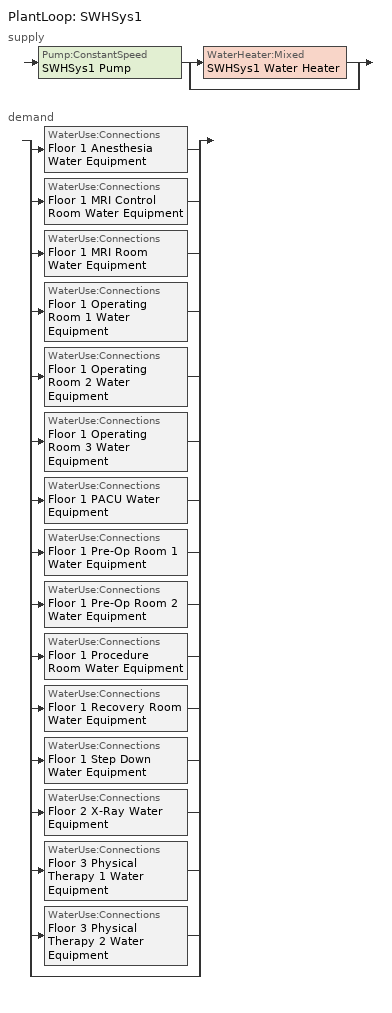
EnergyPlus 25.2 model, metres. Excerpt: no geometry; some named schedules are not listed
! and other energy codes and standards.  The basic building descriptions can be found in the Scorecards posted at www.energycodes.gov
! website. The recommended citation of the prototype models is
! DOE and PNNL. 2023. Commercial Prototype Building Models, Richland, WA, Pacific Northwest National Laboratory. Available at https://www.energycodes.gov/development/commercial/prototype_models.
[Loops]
PlantLoop 'SWHSys1'
 supply: Pump:ConstantSpeed 'SWHSys1 Pump' > split
  | WaterHeater:Mixed 'SWHSys1 Water Heater'
  | bypass
 demand: split
  | WaterUse:Connections 'Floor 1 Anesthesia Water Equipment'
  | WaterUse:Connections 'Floor 1 MRI Control Room Water Equipment'
  | WaterUse:Connections 'Floor 1 MRI Room Water Equipment'
  | WaterUse:Connections 'Floor 1 Operating Room 1 Water Equipment'
  | WaterUse:Connections 'Floor 1 Operating Room 2 Water Equipment'
  | WaterUse:Connections 'Floor 1 Operating Room 3 Water Equipment'
  | WaterUse:Connections 'Floor 1 PACU Water Equipment'
  | WaterUse:Connections 'Floor 1 Pre-Op Room 1 Water Equipment'
  | WaterUse:Connections 'Floor 1 Pre-Op Room 2 Water Equipment'
  | WaterUse:Connections 'Floor 1 Procedure Room Water Equipment'
  | WaterUse:Connections 'Floor 1 Recovery Room Water Equipment'
  | WaterUse:Connections 'Floor 1 Step Down Water Equipment'
  | WaterUse:Connections 'Floor 2 X-Ray Water Equipment'
  | WaterUse:Connections 'Floor 3 Physical Therapy 1 Water Equipment'
  | WaterUse:Connections 'Floor 3 Physical Therapy 2 Water Equipment'
  | bypass
[WaterHeater:Mixed]
SWHSys1 Water Heater: Tank Volume {m3}=0.757082; Setpoint Temperature Schedule=SWHSys1 Water Heater Setpoint Temperature Schedule Name; Deadband Temperature Difference {deltaC}=2; Maximum Temperature Limit {C}=82.2222; Heater Control Type=Cycle; Heater Maximum Capacity {W}=58614.2; Heater Fuel Type=NATURALGAS; Heater Thermal Efficiency=0.95; Off Cycle Parasitic Fuel Consumption Rate {W}=5505.64; Off Cycle Parasitic Fuel Type=NATURALGAS; Off Cycle Parasitic Heat Fraction to Tank=0; On Cycle Parasitic Fuel Consumption Rate {W}=5505.64; On Cycle Parasitic Fuel Type=NATURALGAS; Ambient Temperature Indicator=zone; Ambient Temperature Zone=Floor 3 Mechanical; Off Cycle Loss Coefficient to Ambient Temperature {W/K}=9.64329; On Cycle Loss Coefficient to Ambient Temperature {W/K}=9.64329; Use Side Effectiveness=1; Source Side Effectiveness=1; Use Side Design Flow Rate {m3/s}=AUTOSIZE; Source Side Design Flow Rate {m3/s}=AUTOSIZE; Indirect Water Heating Recovery Time {hr}=1.5
[Sizing:Plant]
SWHSys1: Loop Type=Heating; Design Loop Exit Temperature {C}=60; Loop Design Temperature Difference {deltaC}=5
[PlantLoop]
SWHSys1: Fluid Type=WATER; Plant Equipment Operation Scheme=SWHSys1 Loop Operation Scheme List; Maximum Loop Temperature {C}=60; Minimum Loop Temperature {C}=10; Maximum Loop Flow Rate {m3/s}=AUTOSIZE; Minimum Loop Flow Rate {m3/s}=0; Plant Loop Volume {m3}=AUTOSIZE; Load Distribution Scheme=Optimal
[Pump:ConstantSpeed]
SWHSys1 Pump: Design Flow Rate {m3/s}=autosize; Design Pump Head {Pa}=29891; Design Power Consumption {W}=AUTOSIZE; Motor Efficiency=0.3; Fraction of Motor Inefficiencies to Fluid Stream=0; Pump Control Type=Intermittent
[PlantEquipmentList]
SWHSys1 Equipment List: SWHSys1 Water Heater
[PlantEquipmentOperation:HeatingLoad]
SWHSys1 Operation Scheme: Load Range 1 Lower Limit {W}=0; Load Range 1 Upper Limit {W}=1000000000000000; Range 1 Equipment List=SWHSys1 Equipment List
[PlantEquipmentOperationSchemes]
SWHSys1 Loop Operation Scheme List: Control Scheme 1=SWHSys1 Operation Scheme; Control Scheme 1 Schedule=PlantOnSched
[SetpointManager:Scheduled]
SWHSys1 Loop Setpoint Manager: Control Variable=Temperature; Schedule=SWHSys1-Loop-Temp-Schedule; Setpoint Node or NodeList=SWHSys1 Supply Outlet Node
[WaterUse:Equipment] Flow Rate Fraction Schedule=BLDG_SWH_SCH
Name | Peak Flow Rate {m3/s} | Target Temperature Schedule | Hot Water Supply Temperature Schedule | Zone | Sensible Fraction Schedule | Latent Fraction Schedule
Floor 1 Anesthesia Water Equipment | 2.11111e-06 | Floor 1 Anesthesia Water Equipment Temp Sched | Floor 1 Anesthesia Water Equipment Hot Supply Temp Sched | Floor 1 Anesthesia | Floor 1 Anesthesia Water Equipment Sensible fract sched | Floor 1 Anesthesia Water Equipment Latent fract sched
Floor 1 MRI Control Room Water Equipment | 2.11111e-06 | Floor 1 MRI Control Room Water Equipment Temp Sched | Floor 1 MRI Control Room Water Equipment Hot Supply Temp Sched | Floor 1 MRI Control Room | Floor 1 MRI Control Room Water Equipment Sensible fract sched | Floor 1 MRI Control Room Water Equipment Latent fract sched
Floor 1 MRI Room Water Equipment | 2.11111e-06 | Floor 1 MRI Room Water Equipment Temp Sched | Floor 1 MRI Room Water Equipment Hot Supply Temp Sched | Floor 1 MRI Room | Floor 1 MRI Room Water Equipment Sensible fract sched | Floor 1 MRI Room Water Equipment Latent fract sched
Floor 1 Operating Room 1 Water Equipment | 1.26111e-05 | Floor 1 Operating Room 1 Water Equipment Temp Sched | Floor 1 Operating Room 1 Water Equipment Hot Supply Temp Sched | Floor 1 Operating Room 1 | Floor 1 Operating Room 1 Water Equipment Sensible fract sched | Floor 1 Operating Room 1 Water Equipment Latent fract sched
Floor 1 Operating Room 2 Water Equipment | 1.26111e-05 | Floor 1 Operating Room 2 Water Equipment Temp Sched | Floor 1 Operating Room 2 Water Equipment Hot Supply Temp Sched | Floor 1 Operating Room 2 | Floor 1 Operating Room 2 Water Equipment Sensible fract sched | Floor 1 Operating Room 2 Water Equipment Latent fract sched
Floor 1 Operating Room 3 Water Equipment | 1.26111e-05 | Floor 1 Operating Room 3 Water Equipment Temp Sched | Floor 1 Operating Room 3 Water Equipment Hot Supply Temp Sched | Floor 1 Operating Room 3 | Floor 1 Operating Room 3 Water Equipment Sensible fract sched | Floor 1 Operating Room 3 Water Equipment Latent fract sched
Floor 1 PACU Water Equipment | 2.11111e-06 | Floor 1 PACU Water Equipment Temp Sched | Floor 1 PACU Water Equipment Hot Supply Temp Sched | Floor 1 PACU | Floor 1 PACU Water Equipment Sensible fract sched | Floor 1 PACU Water Equipment Latent fract sched
Floor 1 Pre-Op Room 1 Water Equipment | 2.11111e-06 | Floor 1 Pre-Op Room 1 Water Equipment Temp Sched | Floor 1 Pre-Op Room 1 Water Equipment Hot Supply Temp Sched | Floor 1 Pre-Op Room 1 | Floor 1 Pre-Op Room 1 Water Equipment Sensible fract sched | Floor 1 Pre-Op Room 1 Water Equipment Latent fract sched
Floor 1 Pre-Op Room 2 Water Equipment | 2.11111e-06 | Floor 1 Pre-Op Room 2 Water Equipment Temp Sched | Floor 1 Pre-Op Room 2 Water Equipment Hot Supply Temp Sched | Floor 1 Pre-Op Room 2 | Floor 1 Pre-Op Room 2 Water Equipment Sensible fract sched | Floor 1 Pre-Op Room 2 Water Equipment Latent fract sched
Floor 1 Procedure Room Water Equipment | 2.11111e-06 | Floor 1 Procedure Room Water Equipment Temp Sched | Floor 1 Procedure Room Water Equipment Hot Supply Temp Sched | Floor 1 Procedure Room | Floor 1 Procedure Room Water Equipment Sensible fract sched | Floor 1 Procedure Room Water Equipment Latent fract sched
Floor 1 Recovery Room Water Equipment | 2.11111e-06 | Floor 1 Recovery Room Water Equipment Temp Sched | Floor 1 Recovery Room Water Equipment Hot Supply Temp Sched | Floor 1 Recovery Room | Floor 1 Recovery Room Water Equipment Sensible fract sched | Floor 1 Recovery Room Water Equipment Latent fract sched
Floor 1 Step Down Water Equipment | 2.11111e-06 | Floor 1 Step Down Water Equipment Temp Sched | Floor 1 Step Down Water Equipment Hot Supply Temp Sched | Floor 1 Step Down | Floor 1 Step Down Water Equipment Sensible fract sched | Floor 1 Step Down Water Equipment Latent fract sched
Floor 2 X-Ray Water Equipment | 2.11111e-06 | Floor 2 X-Ray Water Equipment Temp Sched | Floor 2 X-Ray Water Equipment Hot Supply Temp Sched | Floor 2 X-Ray | Floor 2 X-Ray Water Equipment Sensible fract sched | Floor 2 X-Ray Water Equipment Latent fract sched
Floor 3 Physical Therapy 1 Water Equipment | 2.11111e-06 | Floor 3 Physical Therapy 1 Water Equipment Temp Sched | Floor 3 Physical Therapy 1 Water Equipment Hot Supply Temp Sched | Floor 3 Physical Therapy 1 | Floor 3 Physical Therapy 1 Water Equipment Sensible fract sched | Floor 3 Physical Therapy 1 Water Equipment Latent fract sched
Floor 3 Physical Therapy 2 Water Equipment | 2.11111e-06 | Floor 3 Physical Therapy 2 Water Equipment Temp Sched | Floor 3 Physical Therapy 2 Water Equipment Hot Supply Temp Sched | Floor 3 Physical Therapy 2 | Floor 3 Physical Therapy 2 Water Equipment Sensible fract sched | Floor 3 Physical Therapy 2 Water Equipment Latent fract sched
[WaterUse:Connections]
Name | Water Use Equipment 1
Floor 1 Anesthesia Water Equipment | Floor 1 Anesthesia Water Equipment
Floor 1 MRI Control Room Water Equipment | Floor 1 MRI Control Room Water Equipment
Floor 1 MRI Room Water Equipment | Floor 1 MRI Room Water Equipment
Floor 1 Operating Room 1 Water Equipment | Floor 1 Operating Room 1 Water Equipment
Floor 1 Operating Room 2 Water Equipment | Floor 1 Operating Room 2 Water Equipment
Floor 1 Operating Room 3 Water Equipment | Floor 1 Operating Room 3 Water Equipment
Floor 1 PACU Water Equipment | Floor 1 PACU Water Equipment
Floor 1 Pre-Op Room 1 Water Equipment | Floor 1 Pre-Op Room 1 Water Equipment
Floor 1 Pre-Op Room 2 Water Equipment | Floor 1 Pre-Op Room 2 Water Equipment
Floor 1 Procedure Room Water Equipment | Floor 1 Procedure Room Water Equipment
Floor 1 Recovery Room Water Equipment | Floor 1 Recovery Room Water Equipment
Floor 1 Step Down Water Equipment | Floor 1 Step Down Water Equipment
Floor 2 X-Ray Water Equipment | Floor 2 X-Ray Water Equipment
Floor 3 Physical Therapy 1 Water Equipment | Floor 3 Physical Therapy 1 Water Equipment
Floor 3 Physical Therapy 2 Water Equipment | Floor 3 Physical Therapy 2 Water Equipment
[ZoneControl:Thermostat] Control Type Schedule=ThermostatSetpoint:DualSetpoint; Control 1=Htg-SetP-Sch; Control 2=Clg-SetP-Sch
Name | Zone or ZoneList
Thermostat_Floor 1 Bio Haz | Floor 1 Bio Haz
Thermostat_Floor 1 Clean | Floor 1 Clean
Thermostat_Floor 1 Dictation | Floor 1 Dictation
Thermostat_Floor 1 Dressing Room | Floor 1 Dressing Room
Thermostat_Floor 1 Electrical Room | Floor 1 Electrical Room
Thermostat_Floor 1 IT Hall | Floor 1 IT Hall
Thermostat_Floor 1 IT Room | Floor 1 IT Room
Thermostat_Floor 1 Lobby Toilet | Floor 1 Lobby Toilet
Thermostat_Floor 1 Locker Room Hall | Floor 1 Locker Room Hall
Thermostat_Floor 1 Lounge | Floor 1 Lounge
Thermostat_Floor 1 Med Gas | Floor 1 Med Gas
Thermostat_Floor 1 MRI Control Room | Floor 1 MRI Control Room
Thermostat_Floor 1 MRI Hall | Floor 1 MRI Hall
Thermostat_Floor 1 MRI Toilet | Floor 1 MRI Toilet
Thermostat_Floor 1 Nurse Hall | Floor 1 Nurse Hall
Thermostat_Floor 1 Nurse Station | Floor 1 Nurse Station
Thermostat_Floor 1 Operating Room 2 | Floor 1 Operating Room 2
Thermostat_Floor 1 Operating Room 3 | Floor 1 Operating Room 3
Thermostat_Floor 1 PACU | Floor 1 PACU
Thermostat_Floor 1 Pre-Op Room 1 | Floor 1 Pre-Op Room 1
Thermostat_Floor 1 Pre-Op Room 2 | Floor 1 Pre-Op Room 2
Thermostat_Floor 1 Pre-Op Toilet | Floor 1 Pre-Op Toilet
Thermostat_Floor 1 Recovery Room | Floor 1 Recovery Room
Thermostat_Floor 1 Scheduling | Floor 1 Scheduling
Thermostat_Floor 1 Soil | Floor 1 Soil
Thermostat_Floor 1 Soil Hold | Floor 1 Soil Hold
Thermostat_Floor 1 Step Down | Floor 1 Step Down
Thermostat_Floor 1 Storage | Floor 1 Storage
Thermostat_Floor 1 Utility Hall | Floor 1 Utility Hall
Thermostat_Floor 1 Utility Janitor | Floor 1 Utility Janitor
Thermostat_Floor 1 Utility Room | Floor 1 Utility Room
Thermostat_Floor 1 Vestibule | Floor 1 Vestibule
Thermostat_Floor 2 Exam 2 | Floor 2 Exam 2
Thermostat_Floor 2 Exam 5 | Floor 2 Exam 5
Thermostat_Floor 2 Exam 6 | Floor 2 Exam 6
Thermostat_Floor 2 Exam 7 | Floor 2 Exam 7
Thermostat_Floor 2 Exam 8 | Floor 2 Exam 8
Thermostat_Floor 2 Exam Hall 2 | Floor 2 Exam Hall 2
[ZoneControl:Thermostal]
Thermostat_Floor 1 Nurse Toilet: Zone or ZoneList=Floor 1 Nurse Toilet; Control Type Schedule=ThermostatSetpoint:DualSetpoint; Control 1=Htg-SetP-Sch; Control 2=Clg-SetP-Sch
[Schedule:Compact]
Floor 1 Anesthesia Water Equipment Latent fract sched; Floor 1 MRI Control Room Water Equipment Latent fract sched; Floor 1 MRI Room Water Equipment Latent fract sched; Floor 1 Operating Room 1 Water Equipment Latent fract sched; Floor 1 Operating Room 2 Water Equipment Latent fract sched; Floor 1 Operating Room 3 Water Equipment Latent fract sched; Floor 1 PACU Water Equipment Latent fract sched; Floor 1 Pre-Op Room 1 Water Equipment Latent fract sched; Floor 1 Pre-Op Room 2 Water Equipment Latent fract sched; Floor 1 Procedure Room Water Equipment Latent fract sched; Floor 1 Recovery Room Water Equipment Latent fract sched; Floor 1 Step Down Water Equipment Latent fract sched; Floor 2 X-Ray Water Equipment Latent fract sched; Floor 3 Physical Therapy 1 Water Equipment Latent fract sched; Floor 3 Physical Therapy 2 Water Equipment Latent fract sched: Through: 12/31, For: AllDays, Until: 24:00, 0.05
Floor 1 Anesthesia Water Equipment Sensible fract sched; Floor 1 MRI Control Room Water Equipment Sensible fract sched; Floor 1 MRI Room Water Equipment Sensible fract sched; Floor 1 Operating Room 1 Water Equipment Sensible fract sched; Floor 1 Operating Room 2 Water Equipment Sensible fract sched; Floor 1 Operating Room 3 Water Equipment Sensible fract sched; Floor 1 PACU Water Equipment Sensible fract sched; Floor 1 Pre-Op Room 1 Water Equipment Sensible fract sched; Floor 1 Pre-Op Room 2 Water Equipment Sensible fract sched; Floor 1 Procedure Room Water Equipment Sensible fract sched; Floor 1 Recovery Room Water Equipment Sensible fract sched; Floor 1 Step Down Water Equipment Sensible fract sched; Floor 2 X-Ray Water Equipment Sensible fract sched; Floor 3 Physical Therapy 1 Water Equipment Sensible fract sched; Floor 3 Physical Therapy 2 Water Equipment Sensible fract sched: Through: 12/31, For: AllDays, Until: 24:00, 0.2
Floor 1 Anesthesia Water Equipment Temp Sched; Floor 1 MRI Control Room Water Equipment Temp Sched; Floor 1 MRI Room Water Equipment Temp Sched; Floor 1 Operating Room 1 Water Equipment Temp Sched; Floor 1 Operating Room 2 Water Equipment Temp Sched; Floor 1 Operating Room 3 Water Equipment Temp Sched; Floor 1 PACU Water Equipment Temp Sched; Floor 1 Pre-Op Room 1 Water Equipment Temp Sched; Floor 1 Pre-Op Room 2 Water Equipment Temp Sched; Floor 1 Procedure Room Water Equipment Temp Sched; Floor 1 Recovery Room Water Equipment Temp Sched; Floor 1 Step Down Water Equipment Temp Sched; Floor 2 X-Ray Water Equipment Temp Sched; Floor 3 Physical Therapy 1 Water Equipment Temp Sched; Floor 3 Physical Therapy 2 Water Equipment Temp Sched; SWHSys1-Loop-Temp-Schedule; SWHSys1 Water Heater Setpoint Temperature Schedule Name: Through: 12/31, For: AllDays, Until: 24:00, 60
Floor 1 Anesthesia Water Equipment Hot Supply Temp Sched; Floor 1 MRI Control Room Water Equipment Hot Supply Temp Sched; Floor 1 MRI Room Water Equipment Hot Supply Temp Sched; Floor 1 Operating Room 1 Water Equipment Hot Supply Temp Sched; Floor 1 Operating Room 2 Water Equipment Hot Supply Temp Sched; Floor 1 Operating Room 3 Water Equipment Hot Supply Temp Sched; Floor 1 PACU Water Equipment Hot Supply Temp Sched; Floor 1 Pre-Op Room 1 Water Equipment Hot Supply Temp Sched; Floor 1 Pre-Op Room 2 Water Equipment Hot Supply Temp Sched; Floor 1 Procedure Room Water Equipment Hot Supply Temp Sched; Floor 1 Recovery Room Water Equipment Hot Supply Temp Sched; Floor 1 Step Down Water Equipment Hot Supply Temp Sched; Floor 2 X-Ray Water Equipment Hot Supply Temp Sched; Floor 3 Physical Therapy 1 Water Equipment Hot Supply Temp Sched; Floor 3 Physical Therapy 2 Water Equipment Hot Supply Temp Sched: Through: 12/31, For: AllDays, Until: 24:00, 55
BLDG_SWH_SCH: Through: 12/31, For: Weekdays SummerDesignDay, Until: 07:00, 0.01, Until: 08:00, 0.17, Until: 09:00, 0.58, Until: 10:00, 0.66, Until: 11:00, 0.78, Until: 12:00, 0.82, Until: 13:00, 0.71, Until: 14:00, 0.82, Until: 15:00, 0.78, Until: 16:00, 0.74, Until: 17:00, 0.63, Until: 18:00, 0.41, Until: 21:00, 0.18, Until: 22:00, 0.1, Until: 24:00, 0.01, For: Saturday WinterDesignDay, Until: 08:00, 0.01, Until: 09:00, 0.2, Until: 10:00, 0.28, Until: 12:00, 0.3, Until: 14:00, 0.24, Until: 17:00, 0.23, Until: 18:00, 0.1, Until: 24:00, 0.01, For: Sunday Holidays AllOtherDays, Until: 08:00, 0, Until: 17:00, 0.01, Until: 24:00, 0
PlantOnSched: Through: 12/31, For: AllDays, Until: 24:00, 1
